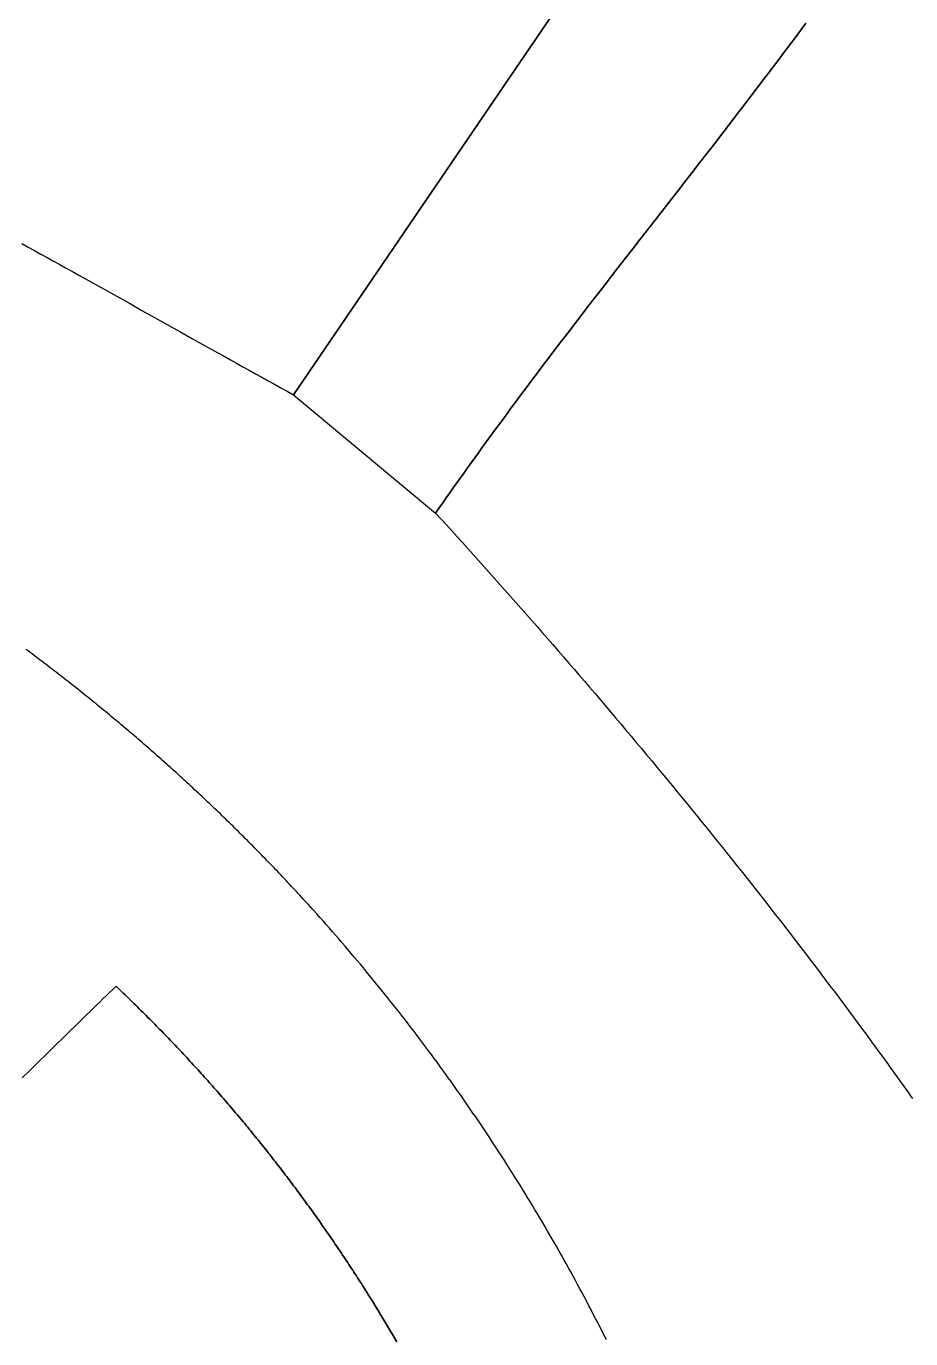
# Model space of a CAD drawing. Header units: millimetres. Extents: x 539514 to 908003, y -69769 to 203909.
# Drawn here: x 734913 to 756701, y 67256 to 99591 of the extents above; entities that cross this region are included whole.
import ezdxf

# ---------------------------------------------------------------- set-up
doc = ezdxf.new("R2010")
doc.units = ezdxf.units.MM
doc.layers.add('CLOSED_AREAS', color=7, linetype='Continuous')

msp = doc.modelspace()

# ---------------------------------------------------------------- linework, layer by layer
at = {"layer": 'CLOSED_AREAS'}
for points in [[(734808.304, 94238.245), (734964.177, 94152.291), (735120, 94066.216), (735275.776, 93980.029), (735431.508, 93893.735), (735587.199, 93807.34), (735742.85, 93720.852), (735898.466, 93634.277), (736054.048, 93547.621), (736209.599, 93460.89), (736520.62, 93287.231), (736831.55, 93113.352), (737142.409, 92939.304), (737453.22, 92765.139), (737764.004, 92590.909), (738385.576, 92242.457), (738696.406, 92068.339), (739007.295, 91894.362), (739318.263, 91720.577), (739629.333, 91547.036), (739784.912, 91460.373), (739940.524, 91373.79), (740096.173, 91287.294), (740251.86, 91200.891), (740407.588, 91114.588), (740563.36, 91028.391), (740719.179, 90942.306), (740875.047, 90856.34), (741030.967, 90770.5), (741186.942, 90684.792), (741342.974, 90599.222), (741499.066, 90513.796), (774436.806, 138900.211)], [(774436.806, 138900.211), (741499.066, 90513.796), (744996.879, 87598.952), (745083.874, 87723.862), (745171.03, 87848.545), (745258.344, 87973.005), (745345.813, 88097.246), (745433.434, 88221.27), (745521.204, 88345.082), (745609.121, 88468.686), (745697.181, 88592.084), (745785.382, 88715.281), (745873.721, 88838.279), (745962.195, 88961.083), (746050.801, 89083.696), (746139.536, 89206.122), (746228.398, 89328.364), (746317.383, 89450.426), (746406.489, 89572.312), (746495.712, 89694.024), (746585.051, 89815.567), (746674.502, 89936.944), (746764.062, 90058.159), (746853.728, 90179.216), (746943.498, 90300.117), (747033.369, 90420.867), (747123.337, 90541.468), (747213.401, 90661.926), (747303.556, 90782.242), (747393.801, 90902.422), (747484.132, 91022.468), (747574.546, 91142.383), (747665.042, 91262.173), (747755.615, 91381.839), (747846.263, 91501.386), (747936.982, 91620.818), (748027.772, 91740.137), (748118.627, 91859.348), (748209.546, 91978.454), (748300.526, 92097.458), (748391.563, 92216.365), (748482.656, 92335.177), (748573.8, 92453.899), (748664.994, 92572.534), (748756.234, 92691.085), (748847.517, 92809.556), (748938.841, 92927.951), (749121.599, 93164.526), (749304.486, 93400.839), (749487.477, 93636.918), (749670.551, 93872.792), (749853.685, 94108.489), (750036.855, 94344.039), (750403.213, 94814.809), (750769.443, 95285.332), (750952.453, 95520.572), (751135.362, 95755.836), (751318.147, 95991.153), (751500.786, 96226.551), (751683.256, 96462.058), (751865.534, 96697.705), (752047.596, 96933.519), (752138.539, 97051.497), (752229.42, 97169.528), (752320.236, 97287.615), (752410.984, 97405.762), (752501.661, 97523.972), (752592.263, 97642.249), (752682.79, 97760.597), (752773.237, 97879.018), (752863.601, 97997.517), (752953.88, 98116.097), (753044.071, 98234.762), (753134.171, 98353.516), (753224.178, 98472.361), (753314.087, 98591.302), (753403.898, 98710.341), (753493.605, 98829.484), (753583.208, 98948.733), (753672.702, 99068.091), (753762.085, 99187.563), (753851.355, 99307.152), (753940.508, 99426.861), (754029.541, 99546.695), (754118.452, 99666.656)], [(754118.452, 99666.656), (754029.541, 99546.695), (753940.508, 99426.861), (753851.355, 99307.152), (753762.085, 99187.563), (753672.702, 99068.091), (753583.208, 98948.733), (753493.605, 98829.484), (753403.898, 98710.341), (753314.087, 98591.302), (753224.178, 98472.361), (753134.171, 98353.516), (753044.071, 98234.762), (752953.88, 98116.097), (752863.601, 97997.517), (752773.237, 97879.018), (752682.79, 97760.597), (752592.263, 97642.249), (752501.661, 97523.972), (752410.984, 97405.762), (752320.236, 97287.615), (752229.42, 97169.528), (752138.539, 97051.497), (752047.596, 96933.519), (751865.534, 96697.705), (751683.256, 96462.058), (751500.786, 96226.551), (751318.147, 95991.153), (751135.362, 95755.836), (750952.453, 95520.572), (750769.443, 95285.332), (750403.213, 94814.809), (750036.855, 94344.039), (749853.685, 94108.489), (749670.551, 93872.792), (749487.477, 93636.918), (749304.486, 93400.839), (749121.599, 93164.526), (748938.841, 92927.951), (748847.517, 92809.556), (748756.234, 92691.085), (748664.994, 92572.534), (748573.8, 92453.899), (748482.656, 92335.177), (748391.563, 92216.365), (748300.526, 92097.458), (748209.546, 91978.454), (748118.627, 91859.348), (748027.772, 91740.137), (747936.982, 91620.818), (747846.263, 91501.386), (747755.615, 91381.839), (747665.042, 91262.173), (747574.546, 91142.383), (747484.132, 91022.468), (747393.801, 90902.422), (747303.556, 90782.242), (747213.401, 90661.926), (747123.337, 90541.468), (747033.369, 90420.867), (746943.498, 90300.117), (746853.728, 90179.216), (746764.062, 90058.159), (746674.502, 89936.944), (746585.051, 89815.567), (746495.712, 89694.024), (746406.489, 89572.312), (746317.383, 89450.426), (746228.398, 89328.364), (746139.536, 89206.122), (746050.801, 89083.696), (745962.195, 88961.083), (745873.721, 88838.279), (745785.382, 88715.281), (745697.181, 88592.084), (745609.121, 88468.686), (745521.204, 88345.082), (745433.434, 88221.27), (745345.813, 88097.246), (745258.344, 87973.005), (745171.03, 87848.545), (745083.874, 87723.862), (744996.879, 87598.952), (745129.373, 87453.573), (745261.775, 87307.987), (745394.081, 87162.197), (745526.288, 87016.204), (745658.394, 86870.011), (745790.396, 86723.621), (745922.29, 86577.035), (746054.072, 86430.255), (746185.741, 86283.285), (746317.293, 86136.125), (746448.725, 85988.779), (746580.034, 85841.248), (746711.217, 85693.535), (746842.27, 85545.642), (746973.191, 85397.571), (747103.976, 85249.324), (747234.623, 85100.905), (747365.128, 84952.314), (747495.489, 84803.554), (747625.702, 84654.627), (747755.764, 84505.536), (747885.672, 84356.283), (748015.423, 84206.869), (748145.013, 84057.298), (748274.441, 83907.572), (748403.702, 83757.692), (748532.795, 83607.661), (748661.714, 83457.481), (748790.458, 83307.154), (748919.024, 83156.683), (749047.408, 83006.069), (749175.607, 82855.316), (749303.618, 82704.425), (749431.439, 82553.398), (749559.065, 82402.238), (749686.494, 82250.947), (749813.724, 82099.527), (749940.75, 81947.981), (750067.569, 81796.31), (750194.18, 81644.516), (750320.578, 81492.603), (750446.76, 81340.572), (750572.724, 81188.426), (750698.466, 81036.166), (750823.983, 80883.795), (750949.272, 80731.315), (751074.33, 80578.729), (751199.155, 80426.038), (751323.742, 80273.245), (751448.089, 80120.352), (751572.193, 79967.362), (751696.05, 79814.276), (751819.658, 79661.096), (751943.014, 79507.826), (752066.114, 79354.467), (752188.955, 79201.021), (752311.534, 79047.49), (752433.849, 78893.878), (752555.896, 78740.185), (752677.671, 78586.415), (752799.173, 78432.57), (752920.398, 78278.651), (753041.342, 78124.661), (753162.003, 77970.602), (753282.378, 77816.477), (753402.463, 77662.287), (753522.255, 77508.035), (753641.752, 77353.724), (753760.951, 77199.354), (753879.847, 77044.929), (753998.439, 76890.451), (754116.722, 76735.922), (754234.695, 76581.344), (754352.353, 76426.719), (754469.694, 76272.05), (754586.716, 76117.339), (754703.413, 75962.589), (754819.784, 75807.8), (754935.826, 75652.976), (755051.535, 75498.119), (755166.909, 75343.23), (755281.943, 75188.313), (755396.636, 75033.37), (755510.984, 74878.402), (755624.984, 74723.412), (755738.633, 74568.402), (755851.928, 74413.374), (755964.865, 74258.331), (756021.199, 74180.805), (756077.442, 74103.275), (756133.595, 74025.743), (756189.656, 73948.208), (756245.626, 73870.671), (756301.503, 73793.132), (756357.289, 73715.592), (756412.981, 73638.05), (756468.58, 73560.507), (756524.086, 73482.963), (756579.498, 73405.419), (756634.815, 73327.874), (756690.038, 73250.33), (756745.166, 73172.785)], [(749202.876, 67232.17), (749150.122, 67337.4), (749097.099, 67442.507), (749043.809, 67547.491), (748990.251, 67652.352), (748936.427, 67757.087), (748882.336, 67861.697), (748827.98, 67966.181), (748773.36, 68070.537), (748718.474, 68174.765), (748663.325, 68278.865), (748607.913, 68382.835), (748552.238, 68486.674), (748496.3, 68590.382), (748440.101, 68693.958), (748383.641, 68797.401), (748326.92, 68900.711), (748269.939, 69003.885), (748212.699, 69106.925), (748155.2, 69209.828), (748097.443, 69312.595), (748039.427, 69415.223), (747981.155, 69517.713), (747922.626, 69620.064), (747863.84, 69722.275), (747804.8, 69824.344), (747745.504, 69926.272), (747685.953, 70028.056), (747626.149, 70129.698), (747566.091, 70231.195), (747505.78, 70332.547), (747445.218, 70433.753), (747384.403, 70534.813), (747323.337, 70635.725), (747262.021, 70736.488), (747200.454, 70837.103), (747138.638, 70937.567), (747076.573, 71037.881), (747014.26, 71138.043), (746951.698, 71238.052), (746888.89, 71337.909), (746825.835, 71437.611), (746762.533, 71537.159), (746698.986, 71636.551), (746635.193, 71735.786), (746571.156, 71834.864), (746506.876, 71933.784), (746442.351, 72032.545), (746377.584, 72131.147), (746312.574, 72229.588), (746247.323, 72327.867), (746181.83, 72425.984), (746116.097, 72523.939), (746050.123, 72621.729), (745983.91, 72719.355), (745917.458, 72816.816), (745850.767, 72914.11), (745783.839, 73011.237), (745716.673, 73108.197), (745649.27, 73204.987), (745581.631, 73301.609), (745513.756, 73398.06), (745445.646, 73494.34), (745377.301, 73590.447), (745308.723, 73686.383), (745239.91, 73782.144), (745170.865, 73877.732), (745101.587, 73973.144), (745032.078, 74068.38), (744962.337, 74163.439), (744892.365, 74258.321), (744822.164, 74353.024), (744751.732, 74447.548), (744681.072, 74541.892), (744610.182, 74636.055), (744539.065, 74730.037), (744467.721, 74823.836), (744396.149, 74917.452), (744324.351, 75010.883), (744252.327, 75104.13), (744180.078, 75197.191), (744107.605, 75290.065), (744034.907, 75382.752), (743961.986, 75475.251), (743888.841, 75567.561), (743815.474, 75659.681), (743741.885, 75751.61), (743668.075, 75843.348), (743594.044, 75934.894), (743519.793, 76026.246), (743445.321, 76117.405), (743370.631, 76208.369), (743295.722, 76299.138), (743220.595, 76389.71), (743145.251, 76480.085), (743069.689, 76570.262), (742993.911, 76660.241), (742917.917, 76750.02), (742841.708, 76839.598), (742765.284, 76928.976), (742688.646, 77018.151), (742611.794, 77107.123), (742534.729, 77195.892), (742457.452, 77284.457), (742379.962, 77372.816), (742302.261, 77460.969), (742224.349, 77548.915), (742146.227, 77636.654), (742067.895, 77724.184), (741989.354, 77811.505), (741947.539, 77857.814), (741905.665, 77904.064), (741863.733, 77950.254), (741821.742, 77996.385), (741779.692, 78042.457), (741737.584, 78088.47), (741695.417, 78134.423), (741653.192, 78180.316), (741610.909, 78226.15), (741568.568, 78271.925), (741526.169, 78317.641), (741483.711, 78363.296), (741441.196, 78408.893), (741398.623, 78454.43), (741355.993, 78499.907), (741313.305, 78545.325), (741270.559, 78590.684), (741227.756, 78635.983), (741184.895, 78681.222), (741141.977, 78726.402), (741099.002, 78771.523), (741055.97, 78816.584), (741012.881, 78861.585), (740969.735, 78906.526), (740926.532, 78951.409), (740883.272, 78996.231), (740839.956, 79040.994), (740796.583, 79085.697), (740753.153, 79130.341), (740709.667, 79174.925), (740666.125, 79219.449), (740622.527, 79263.914), (740578.872, 79308.318), (740535.162, 79352.664), (740491.395, 79396.949), (740447.573, 79441.175), (740403.694, 79485.341), (740359.76, 79529.447), (740315.771, 79573.494), (740271.725, 79617.481), (740227.625, 79661.408), (740183.469, 79705.275), (740139.257, 79749.082), (740094.991, 79792.83), (740050.669, 79836.518), (740006.292, 79880.146), (739961.861, 79923.714), (739917.374, 79967.222), (739872.833, 80010.671), (739828.237, 80054.059), (739783.587, 80097.388), (739738.881, 80140.657), (739694.122, 80183.865), (739649.308, 80227.014), (739604.44, 80270.103), (739559.518, 80313.132), (739514.542, 80356.101), (739469.511, 80399.01), (739424.427, 80441.859), (739379.289, 80484.648), (739334.097, 80527.378), (739288.852, 80570.047), (739243.553, 80612.656), (739198.2, 80655.205), (739152.795, 80697.694), (739107.335, 80740.122), (739061.823, 80782.491), (739016.258, 80824.8), (738970.639, 80867.049), (738924.968, 80909.237), (738879.243, 80951.365), (738833.466, 80993.434), (738787.636, 81035.442), (738741.754, 81077.39), (738695.819, 81119.278), (738649.831, 81161.105), (738603.792, 81202.873), (738557.7, 81244.58), (738511.555, 81286.227), (738465.359, 81327.814), (738419.111, 81369.34), (738372.811, 81410.806), (738326.459, 81452.212), (738280.055, 81493.558), (738233.599, 81534.844), (738187.092, 81576.069), (738140.534, 81617.234), (738093.924, 81658.338), (738047.263, 81699.383), (738000.55, 81740.367), (737953.786, 81781.29), (737906.972, 81822.153), (737860.106, 81862.956), (737813.19, 81903.699), (737766.222, 81944.381), (737719.204, 81985.002), (737672.135, 82025.564), (737625.016, 82066.064), (737577.847, 82106.505), (737530.627, 82146.885), (737483.356, 82187.204), (737436.036, 82227.463), (737388.665, 82267.661), (737341.244, 82307.799), (737293.774, 82347.877), (737246.253, 82387.894), (737198.683, 82427.85), (737151.063, 82467.746), (737103.394, 82507.581), (737055.675, 82547.356), (737007.907, 82587.07), (736960.089, 82626.724), (736912.222, 82666.317), (736864.306, 82705.849), (736816.341, 82745.321), (736768.327, 82784.732), (736720.264, 82824.082), (736672.152, 82863.372), (736623.991, 82902.601), (736575.782, 82941.769), (736527.524, 82980.877), (736479.218, 83019.924), (736430.863, 83058.91), (736382.46, 83097.836), (736334.009, 83136.701), (736285.51, 83175.505), (736236.963, 83214.248), (736188.368, 83252.931), (736139.724, 83291.552), (736091.034, 83330.113), (736042.295, 83368.614), (735993.509, 83407.053), (735944.675, 83445.431), (735895.794, 83483.749), (735846.866, 83522.006), (735797.89, 83560.202), (735748.867, 83598.337), (735699.797, 83636.411), (735650.68, 83674.424), (735601.516, 83712.377), (735552.306, 83750.268), (735503.048, 83788.098), (735453.744, 83825.868), (735404.394, 83863.577), (735354.996, 83901.224), (735305.553, 83938.811), (735256.063, 83976.336), (735206.527, 84013.801), (735156.945, 84051.205), (735107.317, 84088.547), (735057.642, 84125.829), (735007.922, 84163.049), (734958.156, 84200.209), (734908.345, 84237.307)], [(734814.191, 73682.825), (734983.385, 73848.631), (735151.948, 74013.997), (735487.193, 74343.141), (735653.884, 74506.784), (735819.958, 74669.718), (735985.419, 74831.875), (736150.271, 74993.189), (736314.518, 75153.591), (736396.415, 75233.429), (736478.163, 75313.014), (736559.761, 75392.338), (736641.21, 75471.392), (736722.51, 75550.167), (736803.662, 75628.656), (736884.667, 75706.85), (736965.524, 75784.739), (737046.235, 75862.317), (737126.8, 75939.575), (737171.27, 75897.256), (737215.634, 75854.911), (737259.892, 75812.538), (737304.045, 75770.138), (737348.092, 75727.71), (737392.035, 75685.256), (737435.872, 75642.774), (737479.604, 75600.264), (737523.233, 75557.728), (737566.757, 75515.164), (737610.177, 75472.572), (737653.493, 75429.954), (737696.706, 75387.307), (737739.815, 75344.633), (737782.821, 75301.932), (737825.725, 75259.203), (737868.526, 75216.446), (737911.224, 75173.662), (737953.82, 75130.85), (737996.315, 75088.01), (738038.707, 75045.143), (738080.999, 75002.247), (738123.189, 74959.324), (738165.278, 74916.373), (738207.266, 74873.394), (738249.153, 74830.388), (738290.941, 74787.353), (738332.628, 74744.29), (738374.215, 74701.2), (738415.703, 74658.081), (738457.091, 74614.934), (738498.381, 74571.759), (738539.571, 74528.556), (738580.662, 74485.325), (738621.655, 74442.065), (738662.55, 74398.778), (738703.347, 74355.462), (738744.045, 74312.118), (738784.647, 74268.745), (738825.151, 74225.344), (738865.558, 74181.915), (738905.868, 74138.457), (738946.081, 74094.97), (738986.198, 74051.456), (739026.218, 74007.912), (739066.143, 73964.34), (739105.972, 73920.74), (739145.706, 73877.111), (739185.344, 73833.453), (739224.887, 73789.766), (739264.335, 73746.051), (739303.689, 73702.307), (739342.948, 73658.534), (739382.114, 73614.733), (739421.185, 73570.902), (739460.162, 73527.043), (739499.047, 73483.154), (739537.838, 73439.237), (739576.536, 73395.291), (739615.141, 73351.315), (739653.653, 73307.311), (739692.074, 73263.278), (739730.402, 73219.215), (739768.639, 73175.123), (739806.783, 73131.002), (739844.837, 73086.852), (739882.799, 73042.673), (739920.671, 72998.464), (739958.451, 72954.226), (739996.141, 72909.959), (740033.741, 72865.662), (740071.251, 72821.336), (740108.671, 72776.98), (740146.002, 72732.595), (740183.243, 72688.181), (740220.396, 72643.736), (740257.459, 72599.263), (740294.434, 72554.759), (740331.32, 72510.226), (740368.118, 72465.664), (740404.828, 72421.071), (740441.451, 72376.449), (740477.985, 72331.797), (740514.433, 72287.115), (740550.794, 72242.404), (740587.068, 72197.662), (740623.255, 72152.891), (740659.356, 72108.09), (740695.371, 72063.259), (740731.3, 72018.397), (740767.143, 71973.506), (740802.901, 71928.585), (740838.573, 71883.633), (740874.161, 71838.652), (740909.664, 71793.64), (740945.082, 71748.598), (740980.416, 71703.526), (741015.666, 71658.423), (741050.833, 71613.291), (741085.915, 71568.127), (741120.915, 71522.934), (741155.831, 71477.71), (741190.664, 71432.456), (741225.414, 71387.171), (741260.083, 71341.856), (741294.668, 71296.51), (741329.172, 71251.134), (741363.594, 71205.727), (741397.935, 71160.289), (741432.194, 71114.821), (741466.373, 71069.322), (741500.47, 71023.793), (741534.487, 70978.232), (741568.423, 70932.641), (741602.279, 70887.019), (741636.056, 70841.367), (741669.752, 70795.683), (741703.369, 70749.968), (741736.907, 70704.223), (741770.366, 70658.446), (741803.746, 70612.639), (741837.048, 70566.8), (741870.271, 70520.93), (741903.416, 70475.029), (741936.483, 70429.098), (741969.473, 70383.134), (742002.385, 70337.14), (742035.22, 70291.114), (742067.978, 70245.058), (742100.659, 70198.969), (742133.264, 70152.85), (742165.792, 70106.699), (742198.245, 70060.517), (742230.622, 70014.303), (742262.923, 69968.058), (742295.149, 69921.781), (742327.299, 69875.473), (742359.375, 69829.133), (742391.376, 69782.762), (742423.303, 69736.359), (742455.156, 69689.924), (742486.934, 69643.457), (742518.639, 69596.959), (742550.27, 69550.429), (742581.828, 69503.868), (742613.313, 69457.274), (742644.725, 69410.649), (742676.065, 69363.991), (742707.332, 69317.302), (742738.527, 69270.581), (742769.65, 69223.828), (742800.701, 69177.042), (742831.681, 69130.225), (742862.59, 69083.376), (742893.428, 69036.494), (742924.195, 68989.581), (742954.891, 68942.635), (742985.517, 68895.657), (743016.073, 68848.646), (743046.56, 68801.604), (743076.976, 68754.529), (743107.323, 68707.421), (743137.601, 68660.282), (743167.811, 68613.11), (743197.951, 68565.905), (743228.023, 68518.668), (743287.962, 68424.096), (743347.631, 68329.394), (743407.029, 68234.562), (743466.161, 68139.599), (743525.027, 68044.504), (743583.629, 67949.278), (743641.969, 67853.921), (743700.049, 67758.431), (743757.87, 67662.81), (743815.435, 67567.056), (743872.746, 67471.169), (743929.803, 67375.149), (743986.61, 67278.997), (744043.168, 67182.71)], [(744043.168, 67182.71), (743986.61, 67278.997), (743929.803, 67375.149), (743872.746, 67471.169), (743815.435, 67567.056), (743757.87, 67662.81), (743700.049, 67758.431), (743641.969, 67853.921), (743583.629, 67949.278), (743525.027, 68044.504), (743466.161, 68139.599), (743407.029, 68234.562), (743347.631, 68329.394), (743287.962, 68424.096), (743228.023, 68518.668), (743197.951, 68565.905), (743167.811, 68613.11), (743137.601, 68660.282), (743107.323, 68707.421), (743076.976, 68754.529), (743046.56, 68801.604), (743016.073, 68848.646), (742985.517, 68895.657), (742954.891, 68942.635), (742924.195, 68989.581), (742893.428, 69036.494), (742862.59, 69083.376), (742831.681, 69130.225), (742800.701, 69177.042), (742769.65, 69223.828), (742738.527, 69270.581), (742707.332, 69317.302), (742676.065, 69363.991), (742644.725, 69410.649), (742613.313, 69457.274), (742581.828, 69503.868), (742550.27, 69550.429), (742518.639, 69596.959), (742486.934, 69643.457), (742455.156, 69689.924), (742423.303, 69736.359), (742391.376, 69782.762), (742359.375, 69829.133), (742327.299, 69875.473), (742295.149, 69921.781), (742262.923, 69968.058), (742230.622, 70014.303), (742198.245, 70060.517), (742165.792, 70106.699), (742133.264, 70152.85), (742100.659, 70198.969), (742067.978, 70245.058), (742035.22, 70291.114), (742002.385, 70337.14), (741969.473, 70383.134), (741936.483, 70429.098), (741903.416, 70475.029), (741870.271, 70520.93), (741837.048, 70566.8), (741803.746, 70612.639), (741770.366, 70658.446), (741736.907, 70704.223), (741703.369, 70749.968), (741669.752, 70795.683), (741636.056, 70841.367), (741602.279, 70887.019), (741568.423, 70932.641), (741534.487, 70978.232), (741500.47, 71023.793), (741466.373, 71069.322), (741432.194, 71114.821), (741397.935, 71160.289), (741363.594, 71205.727), (741329.172, 71251.134), (741294.668, 71296.51), (741260.083, 71341.856), (741225.414, 71387.171), (741190.664, 71432.456), (741155.831, 71477.71), (741120.915, 71522.934), (741085.915, 71568.127), (741050.833, 71613.291), (741015.666, 71658.423), (740980.416, 71703.526), (740945.082, 71748.598), (740909.664, 71793.64), (740874.161, 71838.652), (740838.573, 71883.633), (740802.901, 71928.585), (740767.143, 71973.506), (740731.3, 72018.397), (740695.371, 72063.259), (740659.356, 72108.09), (740623.255, 72152.891), (740587.068, 72197.662), (740550.794, 72242.404), (740514.433, 72287.115), (740477.985, 72331.797), (740441.451, 72376.449), (740404.828, 72421.071), (740368.118, 72465.664), (740331.32, 72510.226), (740294.434, 72554.759), (740257.459, 72599.263), (740220.396, 72643.736), (740183.243, 72688.181), (740146.002, 72732.595), (740108.671, 72776.98), (740071.251, 72821.336), (740033.741, 72865.662), (739996.141, 72909.959), (739958.451, 72954.226), (739920.671, 72998.464), (739882.799, 73042.673), (739844.837, 73086.852), (739806.783, 73131.002), (739768.639, 73175.123), (739730.402, 73219.215), (739692.074, 73263.278), (739653.653, 73307.311), (739615.141, 73351.315), (739576.536, 73395.291), (739537.838, 73439.237), (739499.047, 73483.154), (739460.162, 73527.043), (739421.185, 73570.902), (739382.114, 73614.733), (739342.948, 73658.534), (739303.689, 73702.307), (739264.335, 73746.051), (739224.887, 73789.766), (739185.344, 73833.453), (739145.706, 73877.111), (739105.972, 73920.74), (739066.143, 73964.34), (739026.218, 74007.912), (738986.198, 74051.456), (738946.081, 74094.97), (738905.868, 74138.457), (738865.558, 74181.915), (738825.151, 74225.344), (738784.647, 74268.745), (738744.045, 74312.118), (738703.347, 74355.462), (738662.55, 74398.778), (738621.655, 74442.065), (738580.662, 74485.325), (738539.571, 74528.556), (738498.381, 74571.759), (738457.091, 74614.934), (738415.703, 74658.081), (738374.215, 74701.2), (738332.628, 74744.29), (738290.941, 74787.353), (738249.153, 74830.388), (738207.266, 74873.394), (738165.278, 74916.373), (738123.189, 74959.324), (738080.999, 75002.247), (738038.707, 75045.143), (737996.315, 75088.01), (737953.82, 75130.85), (737911.224, 75173.662), (737868.526, 75216.446), (737825.725, 75259.203), (737782.821, 75301.932), (737739.815, 75344.633), (737696.706, 75387.307), (737653.493, 75429.954), (737610.177, 75472.572), (737566.757, 75515.164), (737523.233, 75557.728), (737479.604, 75600.264), (737435.872, 75642.774), (737392.035, 75685.256), (737348.092, 75727.71), (737304.045, 75770.138), (737259.892, 75812.538), (737215.634, 75854.911), (737171.27, 75897.256), (737126.8, 75939.575), (737046.235, 75862.317), (736965.524, 75784.739), (736884.667, 75706.85), (736803.662, 75628.656), (736722.51, 75550.167), (736641.21, 75471.392), (736559.761, 75392.338), (736478.163, 75313.014), (736396.415, 75233.429), (736314.518, 75153.591), (736150.271, 74993.189), (735985.419, 74831.875), (735819.958, 74669.718), (735653.884, 74506.784), (735487.193, 74343.141), (735151.948, 74013.997), (734983.385, 73848.631), (734814.191, 73682.825)]]:
    msp.add_lwpolyline(points, dxfattribs=at)

doc.saveas('drawing.dxf')
